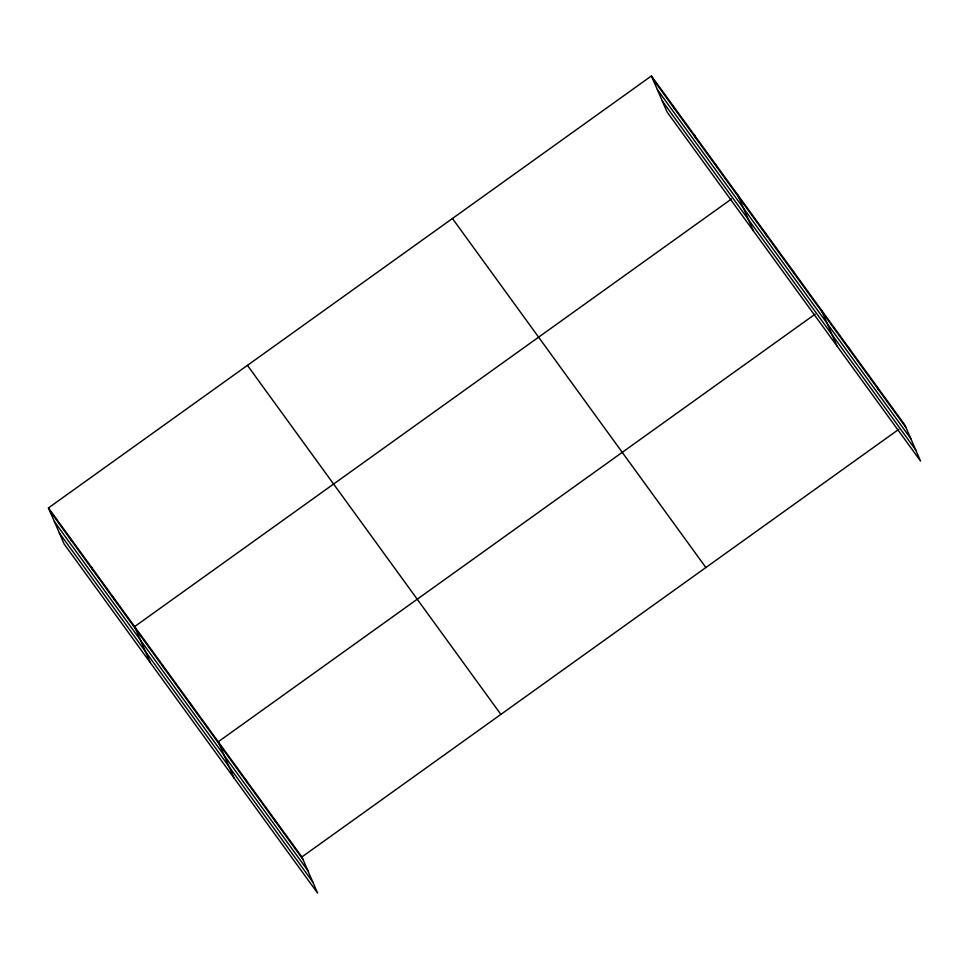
<?xml version="1.0" encoding="UTF-8"?>
<svg xmlns="http://www.w3.org/2000/svg" width="969" height="969" viewBox="0 0 969 969"><rect width="100%" height="100%" fill="white"/><g stroke="black" fill="none" stroke-linecap="round" stroke-linejoin="round"><path stroke-width="1.45" d="M48.45 507.926L301.892 856.959L317.578 893.055L64.148 544.021L48.45 507.926L651.422 75.945L904.852 424.979L920.55 461.074L667.108 112.041L651.422 75.945M731.45 199.02L134.618 626.604L150.316 662.687M815.086 314.198L218.255 741.782L233.953 777.877M301.892 856.959L898.711 429.388M652.525 78.513L905.967 427.547M657.345 89.572L910.787 438.606M662.299 100.97L915.741 450.016M452.438 218.497L705.88 567.531M247.434 365.374L500.864 714.407M49.564 510.481L303.006 859.527M54.373 521.552L307.815 870.586M59.327 532.95L312.769 881.984M876.981 386.595L878.096 389.15M849.098 348.198L850.213 350.754M821.227 309.801L836.913 345.897M793.345 271.405L794.459 273.973M765.462 233.008L766.576 235.576M737.591 194.624L753.276 230.707M716.043 164.948L717.157 167.516M694.507 135.285L695.621 137.84M672.958 105.609L674.073 108.177M274.009 818.575L275.123 821.131M246.138 780.178L247.252 782.734M190.372 703.385L191.487 705.953M162.501 664.988L163.616 667.556M113.082 596.928L114.197 599.496M91.534 567.265L92.649 569.82M69.998 537.589L71.1 540.157"/></g></svg>
